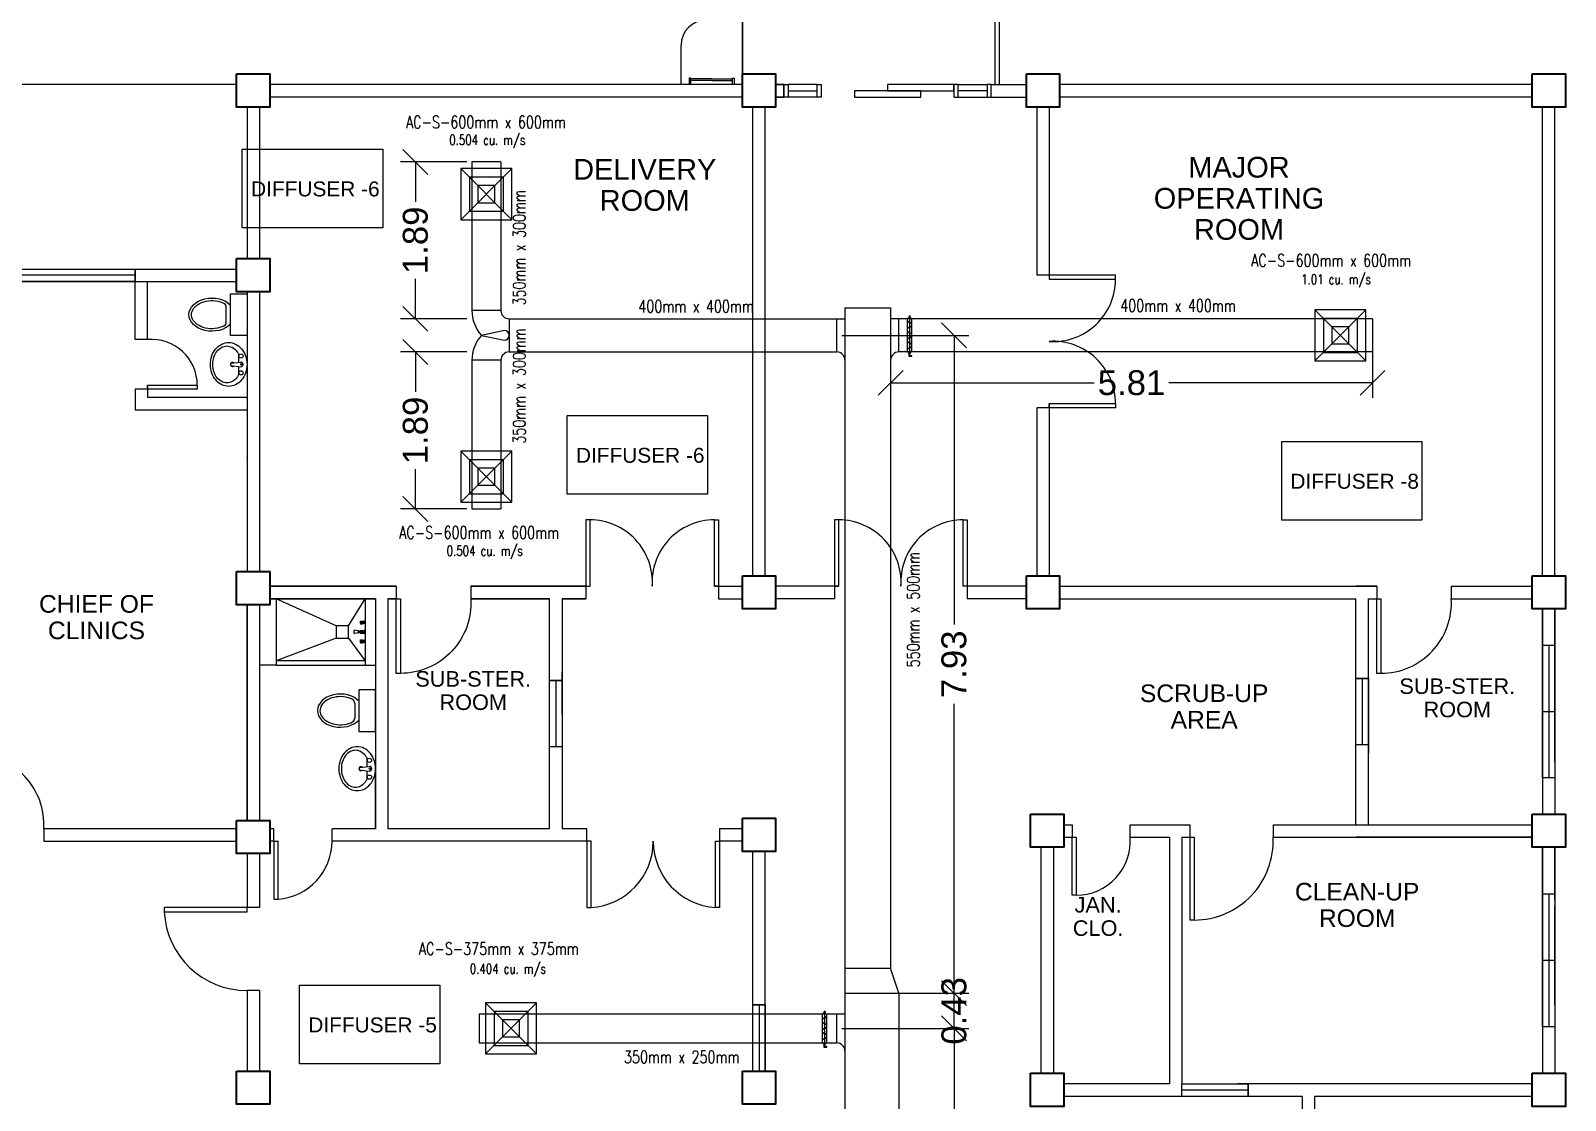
# Model space of a CAD drawing. Header units: millimetres. Extents: x 3 to 421, y 1 to 337.
# Drawn here: x 270.69 to 289.2, y 119.45 to 132.35 of the extents above; entities that cross this region are included whole.
import ezdxf

# ---------------------------------------------------------------- set-up
doc = ezdxf.new("R2010")
doc.units = ezdxf.units.MM
doc.header["$MEASUREMENT"] = 0
for name, color, linetype in [('A.C.VOLUM DAMPER', 7, 'Continuous'), ('diffuser', 7, 'Continuous'), ('ducting label', 7, 'Continuous'), ('label', 7, 'Continuous'), ('Legends', 7, 'Continuous')]:
    doc.layers.add(name, color=color, linetype=linetype)
doc.layers.add('ahu line', color=7, linetype='Continuous', lineweight=20)
doc.styles.add('Arch-Dim', font='simplex.shx', dxfattribs={"width": 0.75})
doc.styles.get("Standard").update_dxf_attribs({"font": 'arial.ttf'})
doc.styles.add('SWISSLT175', font='swissl.ttf', dxfattribs={"height": 0.175})
doc.dimstyles.new('Copy of dimension', dxfattribs={"dimtxt": 0.3, "dimasz": 0.3, "dimexe": 0.18, "dimexo": 0.0625, "dimgap": 0.09, "dimtad": 0, "dimzin": 0, "dimdsep": 46, "dimtxsty": 'Standard', "dimblk": 'OBLIQUE', "dimcen": 0.09, "dimclrd": 256, "dimclre": 256, "dimclrt": 256, "dimadec": 0, "dimazin": 0, "dimtfac": 1, "dimtofl": 0, "dimtmove": 0, "dimatfit": 3, "dimldrblk": 'OBLIQUE', "dimfxl": 1, "dimtolj": 1, "dimtzin": 0, "dimarcsym": 0})

# ---------------------------------------------------------------- blocks, each defined once
blk = doc.blocks.new('dr 900')
at = {"color": 8, "ltscale": 0.03}
blk.add_lwpolyline([(0, 0), (0.05, 0), (0.05, 0.9), (0, 0.9)], close=True, dxfattribs=at)
blk.add_arc((0.05, 0.049), 0.851, 356.7268, 90, dxfattribs=at)
blk = doc.blocks.new('AC-S-12')
at = {"layer": 'diffuser'}
for p, q in [((-0.15, 0.15), (0.15, -0.15)), ((0.15, 0.15), (-0.15, -0.15)), ((-0.15, 0.15), (-0.15, -0.15)), ((0.15, 0.15), (-0.15, 0.15)), ((-0.1, 0.1), (-0.1, -0.1)), ((0.1, 0.1), (-0.1, 0.1)), ((0.1, -0.1), (0.1, 0.1)), ((0.15, -0.15), (0.15, 0.15)), ((-0.05, 0.05), (-0.05, -0.05)), ((0.05, 0.05), (-0.05, 0.05)), ((0.05, -0.05), (0.05, 0.05)), ((-0.05, -0.05), (0.05, -0.05)), ((-0.15, -0.15), (0.15, -0.15)), ((-0.1, -0.1), (0.1, -0.1))]:
    blk.add_line(p, q, dxfattribs=at)
for points in [[(-0.3582, 0.3582, 0, 0.0447, 0), (-0.2951, 0.295, 0, 0, 0), (-0.15, 0.15, 0, 0, 0)], [(0.3582, 0.3582, 0, 0.0447, 0), (0.2951, 0.295, 0, 0, 0), (0.15, 0.15, 0, 0, 0)], [(-0.3582, -0.3582, 0, 0.0447, 0), (-0.2951, -0.295, 0, 0, 0), (-0.15, -0.15, 0, 0, 0)], [(0.3582, -0.3582, 0, 0.0447, 0), (0.2951, -0.295, 0, 0, 0), (0.15, -0.15, 0, 0, 0)]]:
    blk.add_lwpolyline(points, format="xyseb", dxfattribs=at)
blk = doc.blocks.new('fcu')
at = {"layer": 'diffuser', "color": 7, "xscale": 2.052644456280903, "yscale": 2.052644456280903, "zscale": 2.052644456280903}
blk.add_blockref('AC-S-12', (0, 0), dxfattribs=at)
blk = doc.blocks.new('_Oblique')
at = {"color": 0, "linetype": 'ByBlock', "lineweight": -2}
blk.add_line((-0.5, -0.5), (0.5, 0.5), dxfattribs=at)
blk = doc.blocks.new('*D48')
at = {"layer": 'Defpoints', "color": 0, "transparency": 16777216}
for p in [(280.416, 120.316), (281.831, 120.316), (280.516, 115.006)]:
    blk.add_point(p, dxfattribs=at)
at = {"layer": 'diffuser', "lineweight": -2, "transparency": 16777216}
for p, q in [((280.479, 120.316), (282.011, 120.316)), ((281.831, 120.316), (281.831, 118.111)), ((281.831, 115.006), (281.831, 117.21)), ((280.579, 115.006), (282.011, 115.006))]:
    blk.add_line(p, q, dxfattribs=at)
at = {"layer": 'diffuser', "lineweight": -2, "transparency": 16777216, "xscale": 0.3, "yscale": 0.3, "zscale": 0.3}
for p, rotation in [((281.831, 120.316), 90), ((281.831, 115.006), 270)]:
    blk.add_blockref('_Oblique', p, dxfattribs=dict(at, rotation=rotation))
at = {"layer": 'diffuser', "transparency": 16777216, "insert": (281.831, 117.661), "char_height": 0.3, "attachment_point": 5, "rotation": 90}
blk.add_mtext('\\A1;5.31', dxfattribs=at)
blk = doc.blocks.new('*D49')
at = {"layer": 'Defpoints', "color": 0, "transparency": 16777216}
for p in [(280.516, 120.741), (281.831, 120.741), (280.416, 120.316)]:
    blk.add_point(p, dxfattribs=at)
at = {"layer": 'diffuser', "lineweight": -2, "transparency": 16777216}
for p, q in [((280.579, 120.741), (282.011, 120.741)), ((281.831, 120.316), (281.831, 120.741)), ((280.479, 120.316), (282.011, 120.316))]:
    blk.add_line(p, q, dxfattribs=at)
at = {"layer": 'diffuser', "lineweight": -2, "transparency": 16777216, "xscale": 0.3, "yscale": 0.3, "zscale": 0.3}
for p, rotation in [((281.831, 120.741), 90), ((281.831, 120.316), 270)]:
    blk.add_blockref('_Oblique', p, dxfattribs=dict(at, rotation=rotation))
at = {"layer": 'diffuser', "transparency": 16777216, "insert": (281.831, 120.528), "char_height": 0.3, "attachment_point": 5, "rotation": 90}
blk.add_mtext('\\A1;0.43', dxfattribs=at)
blk = doc.blocks.new('*D50')
at = {"layer": 'Defpoints', "color": 0, "transparency": 16777216}
for p in [(280.416, 128.673), (281.831, 128.673), (280.516, 120.741)]:
    blk.add_point(p, dxfattribs=at)
at = {"layer": 'diffuser', "lineweight": -2, "transparency": 16777216}
for p, q in [((280.479, 128.673), (282.011, 128.673)), ((281.831, 128.673), (281.831, 125.185)), ((281.831, 120.741), (281.831, 124.228)), ((280.579, 120.741), (282.011, 120.741))]:
    blk.add_line(p, q, dxfattribs=at)
at = {"layer": 'diffuser', "lineweight": -2, "transparency": 16777216, "xscale": 0.3, "yscale": 0.3, "zscale": 0.3}
for p, rotation in [((281.831, 128.673), 90), ((281.831, 120.741), 270)]:
    blk.add_blockref('_Oblique', p, dxfattribs=dict(at, rotation=rotation))
at = {"layer": 'diffuser', "transparency": 16777216, "insert": (281.831, 124.707), "char_height": 0.3, "attachment_point": 5, "rotation": 90}
blk.add_mtext('\\A1;7.93', dxfattribs=at)
blk = doc.blocks.new('*D51')
at = {"layer": 'Defpoints', "color": 0, "transparency": 16777216}
for p in [(281.066, 128.873), (286.878, 128.873), (286.878, 128.101)]:
    blk.add_point(p, dxfattribs=at)
at = {"layer": 'diffuser', "lineweight": -2, "transparency": 16777216}
for p, q in [((281.066, 128.81), (281.066, 127.921)), ((286.878, 128.81), (286.878, 127.921)), ((281.066, 128.101), (283.521, 128.101)), ((286.878, 128.101), (284.423, 128.101))]:
    blk.add_line(p, q, dxfattribs=at)
at = {"layer": 'diffuser', "lineweight": -2, "transparency": 16777216, "xscale": 0.3, "yscale": 0.3, "zscale": 0.3, "rotation": 180}
blk.add_blockref('_Oblique', (281.066, 128.101), dxfattribs=at)
at = {"layer": 'diffuser', "lineweight": -2, "transparency": 16777216, "xscale": 0.3, "yscale": 0.3, "zscale": 0.3}
blk.add_blockref('_Oblique', (286.878, 128.101), dxfattribs=at)
at = {"layer": 'diffuser', "transparency": 16777216, "insert": (283.972, 128.101), "char_height": 0.3, "attachment_point": 5}
blk.add_mtext('\\A1;5.81', dxfattribs=at)
blk = doc.blocks.new('*D52')
at = {"layer": 'Defpoints', "color": 0, "transparency": 16777216}
for p in [(275.335, 130.765), (276.016, 130.765), (276.016, 128.873)]:
    blk.add_point(p, dxfattribs=at)
at = {"layer": 'diffuser', "lineweight": -2, "transparency": 16777216}
for p, q in [((275.954, 130.765), (275.155, 130.765)), ((275.335, 130.765), (275.335, 130.285)), ((275.335, 128.873), (275.335, 129.353)), ((275.954, 128.873), (275.155, 128.873))]:
    blk.add_line(p, q, dxfattribs=at)
at = {"layer": 'diffuser', "lineweight": -2, "transparency": 16777216, "xscale": 0.3, "yscale": 0.3, "zscale": 0.3}
for p, rotation in [((275.335, 130.765), 90), ((275.335, 128.873), 270)]:
    blk.add_blockref('_Oblique', p, dxfattribs=dict(at, rotation=rotation))
at = {"layer": 'diffuser', "transparency": 16777216, "insert": (275.335, 129.819), "char_height": 0.3, "attachment_point": 5, "rotation": 90}
blk.add_mtext('\\A1;1.89', dxfattribs=at)
blk = doc.blocks.new('*D53')
at = {"layer": 'Defpoints', "color": 0, "transparency": 16777216}
for p in [(276.016, 128.473), (275.335, 126.58), (276.016, 126.58)]:
    blk.add_point(p, dxfattribs=at)
at = {"layer": 'diffuser', "lineweight": -2, "transparency": 16777216}
for p, q in [((275.954, 128.473), (275.155, 128.473)), ((275.335, 128.473), (275.335, 127.992)), ((275.335, 126.58), (275.335, 127.06)), ((275.954, 126.58), (275.155, 126.58))]:
    blk.add_line(p, q, dxfattribs=at)
at = {"layer": 'diffuser', "lineweight": -2, "transparency": 16777216, "xscale": 0.3, "yscale": 0.3, "zscale": 0.3}
for p, rotation in [((275.335, 128.473), 90), ((275.335, 126.58), 270)]:
    blk.add_blockref('_Oblique', p, dxfattribs=dict(at, rotation=rotation))
at = {"layer": 'diffuser', "transparency": 16777216, "insert": (275.335, 127.526), "char_height": 0.3, "attachment_point": 5, "rotation": 90}
blk.add_mtext('\\A1;1.89', dxfattribs=at)

msp = doc.modelspace()

# ---------------------------------------------------------------- hatches: boundary and pattern name
at = {"layer": 'A.C.VOLUM DAMPER'}
h = msp.add_hatch(dxfattribs=at)
h.set_pattern_fill('ANSI31', color=256, scale=0.002646, angle=-90, style=0)
h.set_pattern_definition([(315, (-328.65232593, -214.15764165), (0.00023391046708, 0.00023391046708), [])])
h.paths.add_polyline_path([(281.3, 128.457), (281.307, 128.457), (281.307, 128.473), (281.282, 128.473), (281.282, 128.457), (281.289, 128.457), (281.289, 128.419), (281.323, 128.419), (281.323, 128.428), (281.3, 128.428)])
h = msp.add_hatch(dxfattribs=at)
h.set_pattern_fill('ANSI31', color=256, scale=0.002646, angle=-90, style=0)
h.set_pattern_definition([(315, (-329.67892475, -222.48953128), (0.00023391046708, 0.00023391046708), [])])
h.paths.add_polyline_path([(280.273, 120.125), (280.28, 120.125), (280.28, 120.141), (280.256, 120.141), (280.256, 120.125), (280.263, 120.125), (280.263, 120.087), (280.297, 120.087), (280.297, 120.096), (280.273, 120.096)])

# ---------------------------------------------------------------- linework, layer by layer
at = {"color": 8, "lineweight": 9}
for p, q in [((278.539, 131.698), (278.539, 132.172)), ((279.279, 132.3), (279.279, 131.825)), ((273.179, 131.697), (257.854, 131.697)), ((278.658, 131.775), (278.638, 131.775)), ((278.638, 131.775), (278.638, 131.695)), ((278.658, 131.695), (278.658, 131.775)), ((278.908, 131.765), (278.658, 131.765)), ((278.908, 131.745), (278.658, 131.745)), ((278.908, 131.765), (279.158, 131.765)), ((278.908, 131.745), (279.158, 131.745)), ((279.158, 131.695), (279.158, 131.775)), ((279.158, 131.775), (279.178, 131.775)), ((279.178, 131.775), (279.178, 131.695)), ((271.954, 129.398), (269.854, 129.4)), ((271.954, 129.323), (271.954, 129.473)), ((271.954, 129.323), (272.104, 129.323)), ((273.304, 129.2), (273.304, 127.923)), ((273.054, 128.832), (273.054, 129.013)), ((273.104, 129.173), (273.304, 129.173)), ((273.104, 128.673), (273.104, 129.173)), ((273.304, 129.173), (273.304, 128.673)), ((273.304, 128.673), (273.104, 128.673)), ((273.106, 128.337), (273.228, 128.35)), ((273.106, 128.308), (273.228, 128.295)), ((273.654, 125.497), (273.654, 124.697)), ((274.729, 125.497), (274.729, 124.697)), ((288.929, 124.735), (288.929, 125.375)), ((289.079, 124.735), (289.079, 125.375)), ((274.67, 125.224), (274.67, 125.198)), ((274.67, 125.224), (274.671, 125.224)), ((274.67, 125.198), (274.671, 125.198)), ((274.671, 125.224), (274.673, 125.228)), ((274.671, 125.224), (274.671, 125.198)), ((274.671, 125.198), (274.673, 125.194)), ((274.673, 125.228), (274.673, 125.194)), ((274.673, 125.228), (274.695, 125.228)), ((274.673, 125.194), (274.695, 125.194)), ((274.682, 125.224), (274.694, 125.224)), ((274.682, 125.217), (274.694, 125.217)), ((274.682, 125.205), (274.694, 125.205)), ((274.682, 125.198), (274.694, 125.198)), ((274.695, 125.228), (274.699, 125.226)), ((274.695, 125.224), (274.695, 125.217)), ((274.695, 125.198), (274.695, 125.205)), ((274.695, 125.194), (274.699, 125.197)), ((274.701, 125.225), (274.707, 125.225)), ((274.701, 125.197), (274.707, 125.197)), ((274.707, 125.225), (274.709, 125.224)), ((274.707, 125.225), (274.707, 125.197)), ((274.707, 125.197), (274.709, 125.198)), ((274.709, 125.224), (274.709, 125.198)), ((274.721, 125.222), (274.709, 125.222)), ((274.721, 125.2), (274.709, 125.2)), ((274.728, 125.228), (274.721, 125.225)), ((274.721, 125.225), (274.721, 125.197)), ((274.728, 125.194), (274.721, 125.197)), ((274.723, 125.115), (274.729, 125.126)), ((274.728, 125.228), (274.728, 125.194)), ((274.728, 125.228), (274.729, 125.228)), ((274.728, 125.194), (274.729, 125.194)), ((274.729, 125.228), (274.729, 125.194)), ((274.729, 125.126), (274.729, 125.069)), ((274.597, 125.078), (274.597, 125.117)), ((274.643, 125.11), (274.601, 125.118)), ((274.643, 125.085), (274.601, 125.077)), ((274.651, 125.11), (274.643, 125.11)), ((274.643, 125.11), (274.643, 125.085)), ((274.643, 125.11), (274.643, 125.085)), ((274.643, 125.085), (274.651, 125.085)), ((274.651, 125.085), (274.651, 125.11)), ((274.651, 125.105), (274.713, 125.105)), ((274.713, 125.09), (274.651, 125.09)), ((274.67, 125.111), (274.67, 125.105)), ((274.67, 125.111), (274.671, 125.111)), ((274.67, 125.09), (274.67, 125.084)), ((274.67, 125.084), (274.671, 125.084)), ((274.67, 124.997), (274.671, 124.997)), ((274.67, 124.997), (274.67, 124.971)), ((274.67, 124.971), (274.671, 124.971)), ((274.671, 124.997), (274.673, 125.001)), ((274.671, 124.997), (274.671, 124.971)), ((274.671, 124.971), (274.673, 124.967)), ((274.671, 125.111), (274.673, 125.114)), ((274.671, 125.111), (274.671, 125.105)), ((274.671, 125.09), (274.671, 125.084)), ((274.671, 125.084), (274.673, 125.081)), ((274.673, 125.114), (274.673, 125.105)), ((274.673, 125.114), (274.695, 125.114)), ((274.673, 125.09), (274.673, 125.081)), ((274.673, 125.081), (274.695, 125.081)), ((274.673, 125.001), (274.695, 125.001)), ((274.673, 125.001), (274.673, 124.967)), ((274.673, 124.967), (274.695, 124.967)), ((274.682, 125.111), (274.694, 125.111)), ((274.682, 125.084), (274.694, 125.084)), ((274.682, 124.997), (274.694, 124.997)), ((274.682, 124.99), (274.694, 124.99)), ((274.682, 124.978), (274.694, 124.978)), ((274.682, 124.971), (274.694, 124.971)), ((274.695, 125.114), (274.699, 125.112)), ((274.695, 125.111), (274.695, 125.105)), ((274.695, 125.084), (274.695, 125.09)), ((274.695, 125.081), (274.699, 125.083)), ((274.695, 125.001), (274.699, 124.998)), ((274.695, 124.997), (274.695, 124.99)), ((274.695, 124.971), (274.695, 124.978)), ((274.695, 124.967), (274.699, 124.969)), ((274.701, 125.111), (274.707, 125.111)), ((274.701, 125.083), (274.707, 125.083)), ((274.701, 124.998), (274.707, 124.998)), ((274.701, 124.97), (274.707, 124.97)), ((274.707, 125.111), (274.707, 125.105)), ((274.707, 125.111), (274.709, 125.111)), ((274.707, 125.09), (274.707, 125.083)), ((274.707, 125.083), (274.709, 125.084)), ((274.707, 124.998), (274.707, 124.97)), ((274.707, 124.998), (274.709, 124.997)), ((274.707, 124.97), (274.709, 124.971)), ((274.709, 125.111), (274.709, 125.105)), ((274.713, 125.109), (274.709, 125.109)), ((274.709, 125.09), (274.709, 125.084)), ((274.713, 125.086), (274.709, 125.086)), ((274.709, 124.997), (274.709, 124.971)), ((274.721, 124.995), (274.709, 124.995)), ((274.721, 124.972), (274.709, 124.972)), ((274.713, 125.08), (274.713, 125.115)), ((274.713, 125.115), (274.723, 125.115)), ((274.713, 125.105), (274.713, 125.09)), ((274.723, 125.08), (274.713, 125.08)), ((274.728, 125.001), (274.721, 124.997)), ((274.721, 124.997), (274.721, 124.97)), ((274.728, 124.967), (274.721, 124.97)), ((274.723, 125.08), (274.723, 125.115)), ((274.723, 125.115), (274.723, 125.08)), ((274.729, 125.069), (274.723, 125.08)), ((274.728, 125.001), (274.729, 125.001)), ((274.728, 125.001), (274.728, 124.967)), ((274.728, 124.967), (274.729, 124.967)), ((274.729, 125.001), (274.729, 124.967)), ((288.929, 124.137), (288.929, 124.937)), ((288.929, 124.937), (289.079, 124.937)), ((289.004, 124.937), (289.004, 123.337)), ((289.079, 124.937), (289.079, 123.337)), ((289.079, 123.599), (289.079, 124.799)), ((273.654, 124.697), (273.454, 124.697)), ((277.104, 124.11), (277.104, 124.61)), ((286.679, 123.722), (286.679, 124.598)), ((286.829, 124.135), (286.829, 124.635)), ((288.929, 123.535), (288.929, 124.735)), ((289.079, 123.535), (289.079, 124.735)), ((274.854, 124.398), (274.654, 124.398)), ((274.654, 124.398), (274.654, 123.898)), ((274.854, 123.898), (274.854, 124.398)), ((276.954, 123.697), (276.954, 124.51)), ((277.104, 124.51), (276.954, 124.51)), ((277.029, 124.51), (277.029, 123.71)), ((286.829, 124.535), (286.679, 124.535)), ((286.754, 124.535), (286.754, 123.735)), ((274.604, 124.238), (274.604, 124.057)), ((277.104, 124.11), (277.104, 123.61)), ((286.829, 124.135), (286.829, 123.635)), ((288.929, 124.137), (289.079, 124.137)), ((274.654, 123.898), (274.854, 123.898)), ((277.104, 123.71), (276.954, 123.71)), ((286.829, 123.735), (286.679, 123.735)), ((274.656, 123.462), (274.778, 123.475)), ((274.656, 123.433), (274.778, 123.42)), ((289.079, 123.337), (288.929, 123.337)), ((288.929, 121.86), (288.929, 122.5)), ((289.079, 121.86), (289.079, 122.5)), ((288.929, 121.137), (288.929, 121.937)), ((288.929, 121.937), (289.079, 121.937)), ((288.929, 121.86), (288.929, 120.66)), ((289.004, 121.937), (289.004, 120.337)), ((289.079, 121.937), (289.079, 120.337)), ((289.079, 121.86), (289.079, 120.66)), ((289.079, 120.599), (289.079, 121.799)), ((288.929, 121.137), (289.079, 121.137)), ((279.554, 120.601), (279.404, 120.601)), ((279.479, 120.601), (279.479, 119.801)), ((289.079, 120.337), (288.929, 120.337)), ((279.554, 119.801), (279.404, 119.801)), ((284.579, 119.497), (284.579, 119.647)), ((285.379, 119.572), (284.579, 119.572)), ((285.379, 119.497), (285.379, 119.647))]:
    msp.add_line(p, q, dxfattribs=at)
at = {"color": 8, "lineweight": 25}
for p, q in [((279.279, 131.697), (273.579, 131.697)), ((279.679, 131.697), (279.779, 131.697)), ((279.679, 131.697), (279.779, 131.697)), ((279.779, 131.697), (279.679, 131.697)), ((282.279, 131.697), (282.704, 131.697)), ((288.804, 131.697), (283.104, 131.697)), ((273.304, 131.425), (273.304, 129.6)), ((273.454, 131.425), (273.454, 129.6)), ((279.279, 131.547), (273.579, 131.547)), ((279.404, 125.775), (279.404, 131.425)), ((279.554, 125.775), (279.554, 131.425)), ((279.679, 131.547), (279.779, 131.547)), ((279.779, 131.547), (279.679, 131.547)), ((282.279, 131.547), (282.704, 131.547)), ((282.829, 131.425), (282.829, 129.4)), ((282.979, 131.425), (282.979, 129.35)), ((288.804, 131.547), (283.104, 131.547)), ((288.929, 125.775), (288.929, 131.425)), ((289.079, 125.775), (289.079, 131.425)), ((269.854, 129.473), (273.179, 129.473)), ((282.979, 129.4), (282.829, 129.4)), ((269.854, 129.323), (273.179, 129.323)), ((273.304, 129.2), (273.304, 125.825)), ((273.454, 129.2), (273.454, 125.825)), ((273.454, 129.2), (273.454, 125.825)), ((273.304, 127.773), (273.304, 125.825)), ((282.829, 127.8), (282.829, 125.775)), ((282.979, 127.8), (282.829, 127.8)), ((282.979, 127.85), (282.979, 125.775)), ((273.579, 125.647), (275.104, 125.647)), ((275.104, 125.647), (273.579, 125.647)), ((273.579, 125.497), (274.854, 125.497)), ((274.854, 125.497), (273.579, 125.497)), ((274.854, 125.497), (274.854, 122.723)), ((275.004, 125.497), (275.104, 125.497)), ((275.004, 125.497), (275.004, 122.723)), ((275.104, 125.497), (275.004, 125.497)), ((275.104, 125.647), (275.104, 125.497)), ((276.004, 125.647), (277.441, 125.647)), ((277.404, 125.647), (276.004, 125.647)), ((276.004, 125.647), (276.004, 125.497)), ((276.004, 125.497), (276.954, 125.497)), ((276.954, 125.497), (276.004, 125.497)), ((276.954, 124.51), (276.954, 125.497)), ((277.104, 125.497), (277.391, 125.497)), ((277.391, 125.497), (277.104, 125.497)), ((277.104, 125.497), (277.104, 122.723)), ((277.391, 125.647), (277.391, 125.497)), ((278.941, 125.647), (279.279, 125.647)), ((278.991, 125.647), (278.991, 125.497)), ((278.991, 125.497), (279.279, 125.497)), ((280.441, 125.647), (279.679, 125.647)), ((280.391, 125.497), (279.679, 125.497)), ((280.391, 125.647), (280.391, 125.497)), ((282.704, 125.647), (281.941, 125.647)), ((281.991, 125.647), (281.991, 125.497)), ((282.704, 125.497), (281.991, 125.497)), ((283.104, 125.647), (286.929, 125.647)), ((283.104, 125.497), (286.679, 125.497)), ((283.279, 125.647), (286.929, 125.647)), ((283.279, 125.497), (286.679, 125.497)), ((286.929, 125.647), (286.679, 125.647)), ((286.679, 122.772), (286.679, 125.497)), ((286.679, 124.523), (286.679, 125.497)), ((286.829, 125.497), (286.929, 125.497)), ((286.829, 125.497), (286.929, 125.497)), ((286.829, 122.772), (286.829, 125.497)), ((286.829, 124.523), (286.829, 125.497)), ((286.929, 125.647), (286.929, 125.497)), ((287.829, 125.647), (288.804, 125.647)), ((287.829, 125.647), (288.804, 125.647)), ((287.829, 125.647), (287.829, 125.497)), ((287.829, 125.497), (288.804, 125.497)), ((287.829, 125.497), (288.804, 125.497)), ((273.304, 125.425), (273.304, 122.825)), ((273.304, 122.825), (273.304, 125.425)), ((273.454, 125.425), (273.454, 122.825)), ((273.454, 125.425), (273.454, 122.825)), ((288.929, 125.375), (288.929, 122.9)), ((289.079, 125.375), (289.079, 122.9)), ((276.954, 122.723), (276.954, 123.697)), ((288.929, 123.535), (288.929, 122.9)), ((289.079, 123.535), (289.079, 122.9)), ((274.854, 122.723), (274.854, 123.448)), ((273.179, 122.723), (270.854, 122.723)), ((270.854, 122.723), (270.854, 122.573)), ((273.629, 122.723), (273.579, 122.723)), ((273.629, 122.573), (273.629, 122.723)), ((274.854, 122.723), (274.329, 122.723)), ((274.854, 122.723), (274.754, 122.723)), ((276.954, 122.723), (275.004, 122.723)), ((277.404, 122.723), (277.104, 122.723)), ((277.404, 122.573), (277.404, 122.723)), ((279.279, 122.723), (279.004, 122.723)), ((279.004, 122.723), (279.004, 122.573)), ((283.154, 122.772), (283.254, 122.772)), ((283.154, 122.772), (283.254, 122.772)), ((283.954, 122.772), (284.679, 122.772)), ((283.954, 122.622), (283.954, 122.772)), ((284.029, 122.772), (284.679, 122.772)), ((284.679, 122.622), (284.679, 122.772)), ((284.679, 122.622), (284.679, 122.772)), ((285.679, 122.772), (286.679, 122.772)), ((285.679, 122.772), (286.679, 122.772)), ((285.679, 122.772), (285.679, 122.622)), ((286.679, 122.772), (288.804, 122.772)), ((286.829, 122.772), (288.804, 122.772)), ((270.854, 122.573), (273.179, 122.573)), ((273.629, 122.573), (273.579, 122.573)), ((277.404, 122.573), (274.329, 122.573)), ((279.279, 122.573), (279.004, 122.573)), ((283.154, 122.622), (283.254, 122.622)), ((283.154, 122.622), (283.254, 122.622)), ((283.954, 122.622), (284.429, 122.622)), ((284.029, 122.622), (284.429, 122.622)), ((284.579, 122.622), (284.679, 122.622)), ((284.579, 122.622), (284.679, 122.622)), ((285.679, 122.622), (288.804, 122.622)), ((285.679, 122.622), (288.804, 122.622)), ((288.804, 122.622), (286.679, 122.622)), ((273.304, 122.425), (273.304, 121.773)), ((273.454, 122.425), (273.454, 121.773)), ((279.404, 119.801), (279.404, 122.45)), ((279.554, 119.801), (279.554, 122.45)), ((288.929, 122.5), (288.929, 119.775)), ((289.079, 122.5), (289.079, 119.775)), ((273.454, 121.773), (273.304, 121.773)), ((273.304, 120.773), (273.304, 119.801)), ((273.454, 120.773), (273.304, 120.773)), ((273.454, 120.773), (273.454, 119.801)), ((288.929, 120.66), (288.929, 119.775)), ((289.079, 120.66), (289.079, 119.775)), ((284.429, 119.647), (283.154, 119.647)), ((284.579, 119.647), (285.255, 119.647)), ((288.804, 119.647), (285.255, 119.647)), ((284.379, 119.497), (283.154, 119.497)), ((285.255, 119.497), (284.379, 119.497)), ((286.029, 119.497), (285.255, 119.497)), ((286.029, 119.497), (286.029, 117.672)), ((288.804, 119.497), (286.179, 119.497)), ((286.179, 119.497), (286.179, 117.672))]:
    msp.add_line(p, q, dxfattribs=at)
at = {"color": 8, "lineweight": 13}
for p, q in [((279.779, 131.697), (279.779, 131.547)), ((280.179, 131.697), (279.829, 131.697)), ((279.829, 131.622), (280.179, 131.622)), ((281.879, 131.697), (282.229, 131.697)), ((282.229, 131.622), (281.879, 131.622)), ((280.179, 131.547), (279.829, 131.547)), ((281.879, 131.547), (282.229, 131.547)), ((273.629, 122.573), (273.629, 121.873)), ((273.629, 122.573), (273.679, 122.573)), ((273.679, 121.873), (273.679, 122.573)), ((277.404, 122.573), (277.404, 121.773)), ((277.454, 122.573), (277.404, 122.573)), ((277.454, 121.773), (277.454, 122.573)), ((278.954, 121.773), (278.954, 122.573)), ((278.954, 122.573), (279.004, 122.573)), ((279.004, 122.573), (279.004, 121.773)), ((273.629, 121.873), (273.679, 121.873)), ((273.304, 121.773), (272.304, 121.773)), ((272.304, 121.773), (272.304, 121.723)), ((272.304, 121.723), (273.304, 121.723)), ((273.304, 121.723), (273.304, 121.773)), ((277.404, 121.773), (277.454, 121.773)), ((279.004, 121.773), (278.954, 121.773))]:
    msp.add_line(p, q, dxfattribs=at)
at = {"color": 8, "lineweight": 9, "ltscale": 0.4}
for p, q in [((271.954, 128.623), (271.954, 129.323)), ((272.104, 128.623), (272.104, 129.323)), ((272.104, 128.623), (271.954, 128.623)), ((272.104, 128.023), (271.954, 128.023)), ((271.954, 128.023), (271.954, 127.773)), ((272.104, 128.023), (272.104, 127.923)), ((273.304, 127.923), (272.104, 127.923)), ((273.304, 127.923), (272.104, 127.923)), ((273.304, 127.773), (271.954, 127.773))]:
    msp.add_line(p, q, dxfattribs=at)
at = {"color": 8, "lineweight": 13, "ltscale": 0.4}
msp.add_line((272.104, 128.073), (272.104, 128.023), dxfattribs=at)
at = {"color": 8, "lineweight": 9, "ltscale": 0.3}
for p, q in [((274.379, 125.172), (273.654, 125.497)), ((274.529, 125.172), (274.729, 125.497)), ((274.379, 125.022), (273.654, 124.747)), ((274.529, 125.022), (274.729, 124.747))]:
    msp.add_line(p, q, dxfattribs=at)
at = {"color": 8, "lineweight": 25, "ltscale": 0.3}
for p, q in [((274.329, 122.573), (274.329, 122.723)), ((283.254, 122.772), (283.254, 122.622)), ((284.429, 122.622), (284.429, 119.647)), ((284.579, 122.622), (284.579, 119.647)), ((282.879, 122.5), (282.879, 119.775)), ((283.029, 122.5), (283.029, 119.775))]:
    msp.add_line(p, q, dxfattribs=at)
at = {"color": 8, "lineweight": 9, "transparency": 33554687}
for points in [[(282.379, 131.697), (282.379, 133.147, 0.414214), (282.229, 133.297), (279.429, 133.297, 0.414214), (279.279, 133.147), (279.279, 131.822), (279.279, 132.472)], [(282.329, 131.697), (282.329, 133.147, 0.414214), (282.229, 133.247), (279.429, 133.247, 0.414214), (279.329, 133.147), (279.329, 132.492)]]:
    msp.add_lwpolyline(points, format="xyb", dxfattribs=at)
at = {"color": 8, "lineweight": 35}
for points in [[(273.179, 131.825), (273.579, 131.825), (273.579, 131.425), (273.179, 131.425)], [(279.279, 131.825), (279.679, 131.825), (279.679, 131.425), (279.279, 131.425)], [(282.704, 131.825), (283.104, 131.825), (283.104, 131.425), (282.704, 131.425)], [(288.804, 131.825), (289.204, 131.825), (289.204, 131.425), (288.804, 131.425)], [(273.179, 129.6), (273.579, 129.6), (273.579, 129.2), (273.179, 129.2)], [(273.179, 125.825), (273.579, 125.825), (273.579, 125.425), (273.179, 125.425)], [(279.279, 125.775), (279.679, 125.775), (279.679, 125.375), (279.279, 125.375)], [(282.704, 125.775), (283.104, 125.775), (283.104, 125.375), (282.704, 125.375)], [(288.804, 125.775), (289.204, 125.775), (289.204, 125.375), (288.804, 125.375)], [(282.754, 122.9), (283.154, 122.9), (283.154, 122.5), (282.754, 122.5)], [(288.804, 122.9), (289.204, 122.9), (289.204, 122.5), (288.804, 122.5)], [(273.179, 122.825), (273.579, 122.825), (273.579, 122.425), (273.179, 122.425)], [(279.279, 122.85), (279.679, 122.85), (279.679, 122.45), (279.279, 122.45)], [(273.179, 119.801), (273.579, 119.801), (273.579, 119.401), (273.179, 119.401)], [(279.279, 119.801), (279.679, 119.801), (279.679, 119.401), (279.279, 119.401)], [(282.754, 119.775), (283.154, 119.775), (283.154, 119.375), (282.754, 119.375)], [(288.804, 119.775), (289.204, 119.775), (289.204, 119.375), (288.804, 119.375)]]:
    msp.add_lwpolyline(points, close=True, dxfattribs=at)
at = {"color": 8, "lineweight": 13}
for points in [[(279.829, 131.697), (279.829, 131.547), (279.779, 131.547), (279.779, 131.697)], [(280.229, 131.697), (280.229, 131.547), (280.179, 131.547), (280.179, 131.697)], [(281.429, 131.622), (280.629, 131.622), (280.629, 131.547), (281.429, 131.547)], [(281.829, 131.697), (281.029, 131.697), (281.029, 131.622), (281.829, 131.622)], [(281.829, 131.697), (281.829, 131.547), (281.879, 131.547), (281.879, 131.697)], [(282.229, 131.697), (282.229, 131.547), (282.279, 131.547), (282.279, 131.697)], [(284.679, 122.622), (284.729, 122.622), (284.729, 121.622), (284.679, 121.622)]]:
    msp.add_lwpolyline(points, close=True, dxfattribs=at)
at = {"color": 8, "lineweight": 9}
for points in [[(269.854, 129.473), (271.954, 129.473), (271.954, 129.323), (269.854, 129.323)], [(288.929, 124.937), (289.079, 124.937), (289.079, 123.337), (288.929, 123.337)], [(276.954, 124.51), (277.104, 124.51), (277.104, 123.71), (276.954, 123.71)], [(276.954, 124.51), (277.104, 124.51), (277.104, 123.71), (276.954, 123.71)], [(286.679, 124.535), (286.829, 124.535), (286.829, 123.735), (286.679, 123.735)], [(288.929, 121.937), (289.079, 121.937), (289.079, 120.337), (288.929, 120.337)], [(279.404, 120.601), (279.554, 120.601), (279.554, 119.801), (279.404, 119.801)], [(284.579, 119.647), (285.379, 119.647), (285.379, 119.497), (284.579, 119.497)]]:
    msp.add_lwpolyline(points, close=True, dxfattribs=at)
at = {"color": 8, "lineweight": 13, "ltscale": 0.03}
for points in [[(282.979, 129.4), (282.979, 129.35), (283.779, 129.35), (283.779, 129.4)], [(272.104, 128.023), (272.104, 128.073), (272.704, 128.073), (272.704, 128.023)], [(282.979, 127.8), (282.979, 127.85), (283.779, 127.85), (283.779, 127.8)], [(277.391, 125.647), (277.441, 125.647), (277.441, 126.447), (277.391, 126.447)], [(278.991, 125.647), (278.941, 125.647), (278.941, 126.447), (278.991, 126.447)], [(280.391, 125.647), (280.441, 125.647), (280.441, 126.447), (280.391, 126.447)], [(281.991, 125.647), (281.941, 125.647), (281.941, 126.447), (281.991, 126.447)], [(286.929, 125.497), (286.979, 125.497), (286.979, 124.597), (286.929, 124.597)], [(283.254, 122.622), (283.304, 122.622), (283.304, 121.922), (283.254, 121.922)]]:
    msp.add_lwpolyline(points, close=True, dxfattribs=at)
at = {"color": 8, "lineweight": 9}
for points in [[(273.083, 128.058, -0.11576), (273, 128.077, -0.104047), (272.926, 128.135, -0.090875), (272.879, 128.219, -0.083344), (272.862, 128.323, -0.083344), (272.879, 128.426, -0.090875), (272.926, 128.51, -0.104047), (273, 128.568, -0.11576), (273.083, 128.588, -0.11576), (273.165, 128.568, -0.104047), (273.239, 128.51, -0.090875), (273.286, 128.426, -0.083344), (273.304, 128.323, -0.083344), (273.286, 128.219, -0.090875), (273.239, 128.135, -0.104047), (273.165, 128.077, -0.11576)], [(274.633, 123.713, 0.11576), (274.55, 123.693, 0.104047), (274.476, 123.635, 0.090875), (274.429, 123.551, 0.083344), (274.412, 123.448, 0.083344), (274.429, 123.344, 0.090875), (274.476, 123.26, 0.104047), (274.55, 123.202, 0.11576), (274.633, 123.183, 0.11576), (274.715, 123.202, 0.104047), (274.789, 123.26, 0.090875), (274.836, 123.344, 0.083344), (274.854, 123.448, 0.083344), (274.836, 123.551, 0.090875), (274.789, 123.635, 0.104047), (274.715, 123.693, 0.11576)]]:
    msp.add_lwpolyline(points, format="xyb", close=True, dxfattribs=at)
for points in [[(273.062, 128.1, -0.124838), (272.999, 128.116, -0.105788), (272.941, 128.165, -0.086697), (272.905, 128.235, -0.076776), (272.892, 128.323, -0.076776), (272.905, 128.41, -0.086697), (272.941, 128.48, -0.105788), (272.999, 128.529, -0.124838), (273.062, 128.545, -0.124838), (273.124, 128.529, -0.105788), (273.182, 128.48, -0.040067), (273.202, 128.449), (273.202, 128.347, -0.040067)], [(273.202, 128.298), (273.202, 128.196, -0.040067), (273.182, 128.165, -0.105788), (273.124, 128.116, -0.124838), (273.062, 128.1, -0.124838)], [(274.612, 123.67, 0.124838), (274.549, 123.654, 0.105788), (274.491, 123.605, 0.086697), (274.455, 123.535, 0.076776), (274.442, 123.448, 0.076776), (274.455, 123.36, 0.086697), (274.491, 123.29, 0.105788), (274.549, 123.241, 0.124838), (274.612, 123.225, 0.124838), (274.674, 123.241, 0.105788), (274.732, 123.29, 0.040067), (274.752, 123.321), (274.752, 123.423, 0.040067)], [(274.752, 123.472), (274.752, 123.574, 0.040067), (274.732, 123.605, 0.105788), (274.674, 123.654, 0.124838), (274.612, 123.67, 0.124838)]]:
    msp.add_lwpolyline(points, format="xyb", dxfattribs=at)
at = {"color": 8, "lineweight": 9, "ltscale": 0.03}
msp.add_lwpolyline([(274.529, 125.022), (274.529, 125.172), (274.379, 125.172), (274.379, 125.022)], close=True, dxfattribs=at)
at = {"color": 8, "lineweight": 9, "ltscale": 0.3}
msp.add_lwpolyline([(274.729, 124.747), (273.654, 124.747), (273.654, 124.697), (274.854, 124.697), (274.854, 124.697)], dxfattribs=at)
at = {"color": 8, "lineweight": 9}
for centre, radius in [((273.231, 128.424), 0.0255), ((273.237, 128.323), 0.0095), ((273.231, 128.221), 0.0255), ((274.781, 123.549), 0.0255), ((274.787, 123.448), 0.0095), ((274.781, 123.346), 0.0255)]:
    msp.add_circle(centre, radius, dxfattribs=at)
for centre, radius, start, end in [((278.839, 132.172), 0.3, 90, 180), ((273.004, 129.013), 0.05, 0, 61.9916), ((273.004, 128.832), 0.05, 298.1501, 0), ((273.129, 128.323), 0.025, 161.3793, 198.6207), ((273.2, 128.323), 0.0948, 171.2026, 188.7974), ((273.129, 128.323), 0.025, 48.7978, 143.6932), ((273.129, 128.323), 0.025, 216.3068, 311.2022), ((273.231, 128.323), 0.028, 263.7545, 96.2455), ((274.554, 124.238), 0.05, 0, 61.8499), ((274.554, 124.057), 0.05, 298.0084, 360), ((274.679, 123.448), 0.025, 161.3793, 198.6207), ((274.75, 123.448), 0.0948, 171.2026, 188.7974), ((274.679, 123.448), 0.025, 48.7978, 143.6932), ((274.781, 123.448), 0.028, 263.7545, 96.2455), ((274.679, 123.448), 0.025, 216.3068, 311.2022)]:
    msp.add_arc(centre, radius, start, end, dxfattribs=at)
at = {"color": 8, "lineweight": 13, "ltscale": 0.03}
for centre, radius, start, end in [((283.027, 129.35), 0.752, 266.3048, 0), ((272.152, 128.073), 0.552, 0, 94.9791), ((283.027, 127.85), 0.752, 0, 93.6952), ((277.441, 125.696), 0.752, 356.3048, 90), ((278.941, 125.696), 0.752, 90, 183.6952), ((280.441, 125.696), 0.752, 356.3048, 90), ((281.941, 125.696), 0.752, 90, 183.6952), ((286.979, 125.449), 0.851, 270, 3.2732), ((270.004, 122.771), 0.851, 356.7268, 90), ((283.304, 122.574), 0.652, 270, 4.2422)]:
    msp.add_arc(centre, radius, start, end, dxfattribs=at)
at = {"color": 8, "lineweight": 13}
for centre, radius, start, end in [((273.629, 122.573), 0.7, 274.096, 0), ((277.404, 122.573), 0.8, 273.5833, 360), ((279.004, 122.573), 0.8, 180, 266.4167), ((284.729, 122.574), 0.951, 270, 2.9376), ((273.304, 121.773), 1, 182.866, 270)]:
    msp.add_arc(centre, radius, start, end, dxfattribs=at)
at = {"color": 8, "lineweight": 9, "extrusion": (0, 0, -1)}
msp.add_ellipse((272.879, 128.923), major_axis=(0.275, 0), ratio=0.727273, start_param=0.612555, end_param=5.670631, dxfattribs=at)
at = {"color": 8, "lineweight": 9}
for centre, major_axis, ratio, start_param, end_param in [((274.683, 125.237), (0.00896, 0.00896), 1, 3.15309, 3.864175), ((274.678, 125.211), (0.00268, 0.00268), 1, 1.643677, 3.068487), ((274.683, 125.185), (-0.00896, 0.00896), 1, -0.722807, -0.011722), ((274.683, 125.207), (0.00738, 0.00738), 1, 0.858879, 1.643677), ((274.683, 125.215), (-0.00738, 0.00738), 1, 1.497691, 2.282489), ((274.694, 125.228), (-0.00268, 0.00268), 1, 2.356082, 2.983721), ((274.694, 125.213), (0.00268, 0.00268), 1, 0.157647, 0.785286), ((274.694, 125.209), (0.00268, 0.00268), 1, 3.926878, 4.554518), ((274.694, 125.194), (-0.00268, 0.00268), 1, -1.41315, -0.785511), ((274.689, 125.206), (-0.00887, 0.00887), 1, 4.509022, 4.870036), ((274.689, 125.216), (-0.00887, 0.00887), 1, 2.983721, 3.344735), ((274.688, 125.239), (-0.0118, 0.0118), 1, 2.876824, 3.009049), ((274.688, 125.183), (0.0118, 0.0118), 1, 0.132318, 0.264544), ((274.701, 125.229), (-0.00268, 0.00268), 1, 1.862141, 2.356082), ((274.701, 125.193), (-0.00268, 0.00268), 1, -0.785511, -0.291569), ((274.696, 125.211), (0.00268, 0.00268), 1, 4.915531, 6.079819), ((274.6, 125.08), (-0.00268, 0.00268), 1, 1.354119, 2.724181), ((274.683, 125.123), (0.00896, 0.00896), 1, 3.15309, 3.864175), ((274.683, 125.072), (0.00896, 0.00896), 1, 0.847989, 1.559075), ((274.683, 125.01), (0.00896, 0.00896), 1, 3.15309, 3.864175), ((274.678, 124.984), (0.00268, 0.00268), 1, 1.643677, 3.068487), ((274.683, 124.958), (-0.00896, 0.00896), 1, -0.722807, -0.011722), ((274.683, 124.979), (0.00738, 0.00738), 1, 0.858879, 1.643677), ((274.683, 124.988), (-0.00738, 0.00738), 1, 1.497691, 2.282489), ((274.694, 125.114), (0.00268, 0.00268), 1, 3.926878, 4.554518), ((274.694, 125.081), (0.00268, 0.00268), 1, 0.157647, 0.785286), ((274.694, 125.001), (-0.00268, 0.00268), 1, 2.356082, 2.983721), ((274.694, 124.986), (0.00268, 0.00268), 1, 0.157647, 0.785286), ((274.694, 124.982), (0.00268, 0.00268), 1, 3.926878, 4.554518), ((274.694, 124.967), (-0.00268, 0.00268), 1, -1.41315, -0.785511), ((274.689, 124.979), (-0.00887, 0.00887), 1, 4.509022, 4.870036), ((274.689, 124.989), (-0.00887, 0.00887), 1, 2.983721, 3.344735), ((274.688, 125.126), (-0.0118, 0.0118), 1, 2.876824, 3.009049), ((274.688, 125.069), (-0.0118, 0.0118), 1, -1.438478, -1.306252), ((274.688, 125.012), (0.0118, 0.0118), 1, 4.44762, 4.579846), ((274.688, 124.956), (0.0118, 0.0118), 1, 0.132318, 0.264544), ((274.701, 125.115), (0.00268, 0.00268), 1, 3.432937, 3.926878), ((274.701, 125.08), (0.00268, 0.00268), 1, 0.785286, 1.279227), ((274.701, 125.002), (-0.00268, 0.00268), 1, 1.862141, 2.356082), ((274.701, 124.966), (-0.00268, 0.00268), 1, -0.785511, -0.291569), ((274.696, 124.984), (0.00268, 0.00268), 1, 4.915531, 6.079819), ((274.429, 124.148), (0.275, 0), 0.727273, 0.612555, 5.670631)]:
    msp.add_ellipse(centre, major_axis=major_axis, ratio=ratio, start_param=start_param, end_param=end_param, dxfattribs=at)
at = {"color": 8, "lineweight": 9, "extrusion": (-2.88216e-41, -4.99074e-41, -1)}
msp.add_ellipse((274.6, 125.115), major_axis=(-0.00268, 0.00268), ratio=1, start_param=6.066732, end_param=7.436794, dxfattribs=at)
at = {"color": 8, "lineweight": 9}
for points in [[(273.027, 128.788), (273.011, 128.779), (272.993, 128.772), (272.902, 128.745), (272.814, 128.75), (272.683, 128.808), (272.641, 128.858), (272.628, 128.956), (272.654, 129.008), (272.765, 129.082), (272.849, 129.1), (272.963, 129.084), (272.998, 129.073), (273.027, 129.057)], [(274.577, 124.282), (274.561, 124.291), (274.543, 124.298), (274.452, 124.325), (274.364, 124.32), (274.233, 124.262), (274.191, 124.212), (274.178, 124.114), (274.204, 124.062), (274.315, 123.988), (274.399, 123.97), (274.513, 123.986), (274.548, 123.997), (274.577, 124.013)]]:
    msp.add_open_spline(points, degree=3, knots=[0.937253, 0.937253, 0.937253, 0.937253, 1.185372, 1.185372, 2.113864, 2.113864, 3.042356, 3.042356, 3.970847, 3.970847, 4.899339, 4.899339, 5.346062, 5.346062, 5.346062, 5.346062], dxfattribs=at)
for p in [(273.304, 127.198), (288.929, 124.199), (288.929, 124.135), (288.929, 121.199)]:
    msp.add_point(p, dxfattribs=at)
at = {"layer": 'A.C.VOLUM DAMPER'}
for p, q in [((281.267, 128.873), (281.267, 128.473)), ((281.319, 128.815), (281.27, 128.845)), ((281.282, 128.875), (281.296, 128.889)), ((281.282, 128.889), (281.305, 128.889)), ((281.282, 128.878), (281.293, 128.889)), ((281.282, 128.873), (281.282, 128.889)), ((281.282, 128.887), (281.285, 128.889)), ((281.282, 128.884), (281.288, 128.889)), ((281.282, 128.881), (281.29, 128.889)), ((281.282, 128.888), (281.298, 128.873)), ((281.282, 128.885), (281.295, 128.873)), ((281.282, 128.882), (281.292, 128.873)), ((281.282, 128.879), (281.289, 128.873)), ((281.282, 128.876), (281.286, 128.873)), ((281.282, 128.873), (281.283, 128.873)), ((281.283, 128.873), (281.299, 128.889)), ((281.284, 128.889), (281.301, 128.873)), ((281.286, 128.873), (281.302, 128.889)), ((281.287, 128.889), (281.303, 128.873)), ((281.289, 128.911), (281.289, 128.889)), ((281.289, 128.895), (281.296, 128.889)), ((281.289, 128.893), (281.293, 128.889)), ((281.289, 128.89), (281.29, 128.889)), ((281.289, 128.873), (281.305, 128.889)), ((281.29, 128.889), (281.298, 128.897)), ((281.29, 128.889), (281.305, 128.874)), ((281.292, 128.873), (281.305, 128.886)), ((281.293, 128.889), (281.298, 128.894)), ((281.293, 128.889), (281.305, 128.877)), ((281.294, 128.873), (281.305, 128.883)), ((281.294, 128.88), (281.294, 128.473)), ((281.296, 128.889), (281.298, 128.891)), ((281.296, 128.889), (281.305, 128.88)), ((281.297, 128.873), (281.305, 128.88)), ((281.298, 128.911), (281.298, 128.889)), ((281.299, 128.889), (281.305, 128.883)), ((281.3, 128.873), (281.305, 128.877)), ((281.302, 128.889), (281.305, 128.886)), ((281.303, 128.873), (281.305, 128.874)), ((281.305, 128.889), (281.305, 128.873)), ((281.305, 128.889), (281.305, 128.889)), ((281.321, 128.473), (281.321, 128.873)), ((276.408, 128.731), (276.131, 128.673)), ((276.131, 128.673), (276.408, 128.614)), ((281.319, 128.785), (281.27, 128.755)), ((281.319, 128.688), (281.27, 128.718)), ((281.319, 128.657), (281.27, 128.627)), ((281.319, 128.567), (281.27, 128.597)), ((281.319, 128.536), (281.27, 128.506)), ((281.282, 128.473), (281.282, 128.457)), ((281.307, 128.473), (281.282, 128.473)), ((281.282, 128.457), (281.289, 128.457)), ((281.289, 128.419), (281.289, 128.457)), ((281.3, 128.457), (281.307, 128.457)), ((281.3, 128.428), (281.3, 128.457)), ((281.307, 128.457), (281.307, 128.473)), ((281.323, 128.419), (281.289, 128.419)), ((281.323, 128.428), (281.3, 128.428)), ((281.323, 128.419), (281.323, 128.428)), ((280.256, 120.493), (280.27, 120.507)), ((280.256, 120.49), (280.273, 120.507)), ((280.256, 120.507), (280.278, 120.507)), ((280.256, 120.496), (280.267, 120.507)), ((280.256, 120.49), (280.256, 120.507)), ((280.256, 120.505), (280.258, 120.507)), ((280.256, 120.502), (280.261, 120.507)), ((280.256, 120.499), (280.264, 120.507)), ((280.256, 120.506), (280.271, 120.49)), ((280.256, 120.503), (280.268, 120.49)), ((280.256, 120.5), (280.265, 120.49)), ((280.256, 120.497), (280.262, 120.49)), ((280.256, 120.494), (280.259, 120.49)), ((280.257, 120.507), (280.274, 120.49)), ((280.259, 120.49), (280.276, 120.507)), ((280.26, 120.507), (280.277, 120.49)), ((280.262, 120.49), (280.278, 120.507)), ((280.263, 120.528), (280.263, 120.507)), ((280.263, 120.513), (280.269, 120.507)), ((280.263, 120.51), (280.266, 120.507)), ((280.263, 120.508), (280.263, 120.507)), ((280.263, 120.507), (280.278, 120.492)), ((280.264, 120.507), (280.271, 120.515)), ((280.265, 120.49), (280.278, 120.504)), ((280.266, 120.507), (280.278, 120.495)), ((280.267, 120.507), (280.271, 120.512)), ((280.268, 120.49), (280.278, 120.501)), ((280.268, 120.498), (280.268, 120.491)), ((280.269, 120.507), (280.278, 120.498)), ((280.27, 120.507), (280.271, 120.509)), ((280.271, 120.528), (280.271, 120.507)), ((280.271, 120.49), (280.278, 120.498)), ((280.272, 120.507), (280.278, 120.501)), ((280.274, 120.49), (280.278, 120.495)), ((280.275, 120.507), (280.278, 120.504)), ((280.278, 120.507), (280.278, 120.49)), ((280.278, 120.507), (280.278, 120.507)), ((280.241, 120.491), (280.241, 120.141)), ((280.293, 120.456), (280.243, 120.427)), ((280.293, 120.359), (280.243, 120.389)), ((280.293, 120.328), (280.243, 120.299)), ((280.256, 120.491), (280.256, 120.49)), ((280.268, 120.491), (280.268, 120.141)), ((280.277, 120.49), (280.278, 120.492)), ((280.295, 120.141), (280.295, 120.491)), ((280.293, 120.238), (280.243, 120.268)), ((280.293, 120.207), (280.243, 120.178)), ((280.256, 120.141), (280.256, 120.125)), ((280.256, 120.125), (280.263, 120.125)), ((280.263, 120.087), (280.263, 120.125)), ((280.273, 120.125), (280.28, 120.125)), ((280.273, 120.096), (280.273, 120.125)), ((280.28, 120.125), (280.28, 120.141)), ((280.297, 120.087), (280.263, 120.087)), ((280.297, 120.096), (280.273, 120.096))]:
    msp.add_line(p, q, dxfattribs=at)
msp.add_arc((276.408, 128.673), 0.0583, 270, 90, dxfattribs=at)
at = {"layer": 'A.C.VOLUM DAMPER', "extrusion": (0, 0, -1)}
for centre, major_axis, start_param, end_param in [((281.294, 128.83), (0.00356, 0.00356), 2.356195, 5.497787), ((281.294, 128.83), (0.00356, -0.00356), 3.926991, 7.068583), ((281.294, 128.77), (0.00356, 0.00356), 2.356195, 5.497787), ((281.294, 128.703), (0.00356, 0.00356), 2.356195, 5.497787), ((281.294, 128.642), (0.00356, 0.00356), 2.356194, 5.497787), ((281.294, 128.77), (0.00356, -0.00356), 3.926991, 7.068583), ((281.294, 128.703), (0.00356, -0.00356), 3.926991, 7.068583), ((281.294, 128.642), (0.00356, -0.00356), 3.926991, 7.068583), ((281.294, 128.582), (0.00356, -0.00356), 0.785398, 3.926991), ((281.294, 128.521), (0.00356, 0.00356), 2.356195, 5.497787), ((281.294, 128.582), (0.00356, -0.00356), 3.926991, 7.068583), ((281.294, 128.521), (0.00356, -0.00356), 3.926991, 7.068583), ((280.268, 120.441), (0.00356, 0.00356), 2.356195, 5.497787), ((280.268, 120.374), (0.00356, 0.00356), 2.356195, 5.497787), ((280.268, 120.314), (0.00356, 0.00356), 2.356194, 5.497787), ((280.268, 120.441), (0.00356, -0.00356), 3.926991, 7.068583), ((280.268, 120.374), (0.00356, -0.00356), 3.926991, 7.068583), ((280.268, 120.314), (0.00356, -0.00356), 3.926991, 7.068583), ((280.268, 120.253), (0.00356, -0.00356), 0.785398, 3.926991), ((280.268, 120.192), (0.00356, 0.00356), 2.356195, 5.497787), ((280.268, 120.253), (0.00356, -0.00356), 3.926991, 7.068583), ((280.268, 120.192), (0.00356, -0.00356), 3.926991, 7.068583)]:
    msp.add_ellipse(centre, major_axis=major_axis, ratio=1, start_param=start_param, end_param=end_param, dxfattribs=at)
at = {"layer": 'ahu line', "linetype": 'Continuous'}
for p, q in [((276.366, 130.765), (276.016, 130.765)), ((276.016, 130.765), (276.016, 128.973)), ((276.366, 130.765), (276.366, 128.973)), ((276.366, 128.973), (276.016, 128.973)), ((276.466, 128.873), (280.516, 128.873)), ((280.416, 128.473), (280.416, 128.873)), ((280.516, 129.004), (281.066, 129.004)), ((280.516, 129.004), (280.516, 128.373)), ((281.066, 129.004), (281.066, 128.373)), ((286.878, 128.873), (281.066, 128.873)), ((281.166, 128.473), (281.166, 128.873)), ((286.878, 128.873), (286.878, 128.473)), ((276.466, 128.473), (280.416, 128.473)), ((286.878, 128.473), (281.166, 128.473)), ((276.366, 128.373), (276.016, 128.373)), ((280.516, 128.373), (280.516, 101.597)), ((281.066, 128.373), (281.066, 121.041)), ((276.016, 126.58), (276.366, 126.58)), ((280.516, 121.041), (281.066, 121.041)), ((281.166, 120.741), (281.066, 121.041)), ((280.516, 120.741), (281.166, 120.741)), ((281.166, 120.741), (281.166, 101.447)), ((276.103, 120.491), (276.103, 120.141)), ((276.103, 120.491), (280.516, 120.491)), ((280.416, 120.141), (280.416, 120.491)), ((276.103, 120.141), (280.416, 120.141))]:
    msp.add_line(p, q, dxfattribs=at)
at = {"layer": 'ahu line'}
for p, q in [((276.466, 128.873), (276.466, 128.473)), ((276.366, 128.373), (276.366, 126.58))]:
    msp.add_line(p, q, dxfattribs=at)
at = {"layer": 'ahu line', "linetype": 'Continuous'}
msp.add_lwpolyline([(276.016, 128.373), (276.016, 126.58)], dxfattribs=at)
for centre, radius, start, end in [((276.466, 128.973), 0.45, 180, 221.8103), ((276.466, 128.973), 0.1, 180, 270), ((276.466, 128.973), 0.45, 269.4213, 270), ((280.416, 128.373), 0.1, 0, 90), ((281.166, 128.373), 0.1, 90, 180), ((280.416, 120.041), 0.1, 0, 90)]:
    msp.add_arc(centre, radius, start, end, dxfattribs=at)
at = {"layer": 'ahu line'}
for radius, start in [(0.45, 138.1897), (0.1, 90)]:
    msp.add_arc((276.466, 128.373), radius, start, 180, dxfattribs=at)
at = {"layer": 'Legends'}
for points in [[(273.247, 130.919), (274.94, 130.919), (274.94, 129.97), (273.247, 129.97)], [(277.166, 127.708), (278.858, 127.708), (278.858, 126.759), (277.166, 126.759)], [(285.783, 127.395), (287.475, 127.395), (287.475, 126.446), (285.783, 126.446)], [(273.937, 120.838), (275.63, 120.838), (275.63, 119.889), (273.937, 119.889)]]:
    msp.add_lwpolyline(points, close=True, dxfattribs=at)

# ---------------------------------------------------------------- block references
at = {"color": 8, "lineweight": 13, "xscale": -1, "rotation": 180}
msp.add_blockref('dr 900', (275.104, 125.497), dxfattribs=at)
at = {"layer": 'Legends', "linetype": 'Continuous', "lineweight": 25}
for p in [(276.191, 130.376), (286.491, 128.673), (276.191, 126.969), (276.488, 120.316)]:
    msp.add_blockref('fcu', p, dxfattribs=at)

# ---------------------------------------------------------------- texts
at = {"layer": 'ducting label', "color": 7, "linetype": 'Continuous', "lineweight": 25, "attachment_point": 1, "style": 'Arch-Dim'}
for s, width, insert, char_height in [('\\A1;AC-S-600mm x 600mm', 2.28242, (275.221, 131.32), 0.15), ('\\A1;0.504 cu. m/s', 1.719, (275.743, 131.09), 0.12), ('\\A1;AC-S-600mm x 600mm', 2.33492, (285.415, 129.652), 0.15), ('\\A1;1.01 cu. m/s', 1.719, (286.018, 129.409), 0.12), ('\\A1;400mm x 400mm', 1.74261, (278.024, 129.099), 0.15), ('\\A1;400mm x 400mm', 1.62899, (283.836, 129.108), 0.15), ('\\A1;AC-S-600mm x 600mm', 2.24843, (275.139, 126.371), 0.15), ('\\A1;0.504 cu. m/s', 1.719, (275.712, 126.135), 0.12), ('\\A1;AC-S-375mm x 375mm', 2.37345, (275.376, 121.353), 0.15), ('\\A1;0.404 cu. m/s', 1.719, (275.991, 121.096), 0.12), ('\\A1;350mm x 250mm', 1.56331, (277.85, 120.047), 0.15)]:
    msp.add_mtext_dynamic_manual_height_columns(s, width=width, gutter_width=1.011, heights=[0], dxfattribs=dict(at, insert=insert, char_height=char_height))
at = {"layer": 'ducting label', "color": 7, "linetype": 'Continuous', "lineweight": 25, "char_height": 0.15, "attachment_point": 1, "rotation": 90, "style": 'Arch-Dim'}
for s, width, insert in [('\\A1;350mm x 300mm', 1.68891, (276.512, 129.033)), ('\\A1;350mm x 300mm', 1.67862, (276.512, 127.367)), ('\\A1;550mm x 500mm', 1.57774, (281.264, 124.67))]:
    msp.add_mtext_dynamic_manual_height_columns(s, width=width, gutter_width=1.011, heights=[0], dxfattribs=dict(at, insert=insert))
at = {"layer": 'label', "color": 8, "lineweight": 9, "ltscale": 0.4, "attachment_point": 5, "line_spacing_factor": 0.9, "style": 'SWISSLT175'}
for s, insert, char_height in [('DELIVERY\\PROOM', (278.101, 130.486), 0.25), ('MAJOR\\POPERATING\\PROOM', (285.268, 130.324), 0.25), ('CHIEF OF\\PCLINICS', (271.488, 125.274), 0.2125), ('SUB-STER.\\PROOM', (276.032, 124.389), 0.1875), ('SCRUB-UP\\PAREA', (284.848, 124.198), 0.2125), ('SUB-STER.\\PROOM', (287.901, 124.301), 0.1875), ('CLEAN-UP\\PROOM', (286.693, 121.804), 0.2125), ('JAN.\\PCLO.', (283.569, 121.665), 0.1875)]:
    msp.add_mtext(s, dxfattribs=dict(at, insert=insert, char_height=char_height))
at = {"layer": 'Legends', "linetype": 'Continuous', "lineweight": 25, "char_height": 0.18, "attachment_point": 1}
for s, insert in [('DIFFUSER -6', (273.353, 130.529)), ('DIFFUSER -6', (277.271, 127.317)), ('DIFFUSER -8', (285.888, 127.004)), ('DIFFUSER -5', (274.043, 120.448))]:
    msp.add_mtext_dynamic_manual_height_columns(s, width=1.77294, gutter_width=1.011, heights=[0], dxfattribs=dict(at, insert=insert))

# ---------------------------------------------------------------- dimensions: what is measured, and where the dimension line sits
at = {"layer": 'diffuser'}
for base, p1, p2, picture, middle in [((275.335, 130.765), (276.016, 128.873), (276.016, 130.765), '*D52', (275.335, 129.819)), ((281.831, 128.673), (280.516, 120.741), (280.416, 128.673), '*D50', (281.831, 124.707)), ((275.335, 126.58), (276.016, 128.473), (276.016, 126.58), '*D53', (275.335, 127.526)), ((281.831, 120.316), (280.516, 115.006), (280.416, 120.316), '*D48', (281.831, 117.661))]:
    dim = msp.add_linear_dim(base=base, p1=p1, p2=p2, angle=90, dimstyle='Copy of dimension', dxfattribs=at)
    dim.commit()
    dim.dimension.update_dxf_attribs({"geometry": picture, "text_midpoint": middle})
dim = msp.add_linear_dim(base=(286.878, 128.101), p1=(281.066, 128.873), p2=(286.878, 128.873), dimstyle='Copy of dimension', dxfattribs=at)
dim.commit()
dim.dimension.update_dxf_attribs({"geometry": '*D51', "text_midpoint": (283.972, 128.101)})
dim = msp.add_linear_dim(base=(281.83141007, 120.740657955), p1=(280.416199864, 120.315657955), p2=(280.516199864, 120.740657955), angle=90, dimstyle='Copy of dimension', dxfattribs=at)
dim.commit()
dim.dimension.update_dxf_attribs({"geometry": '*D49', "text_midpoint": (281.83141007, 120.528157955), "dimtype": 160})

doc.saveas('drawing.dxf')
